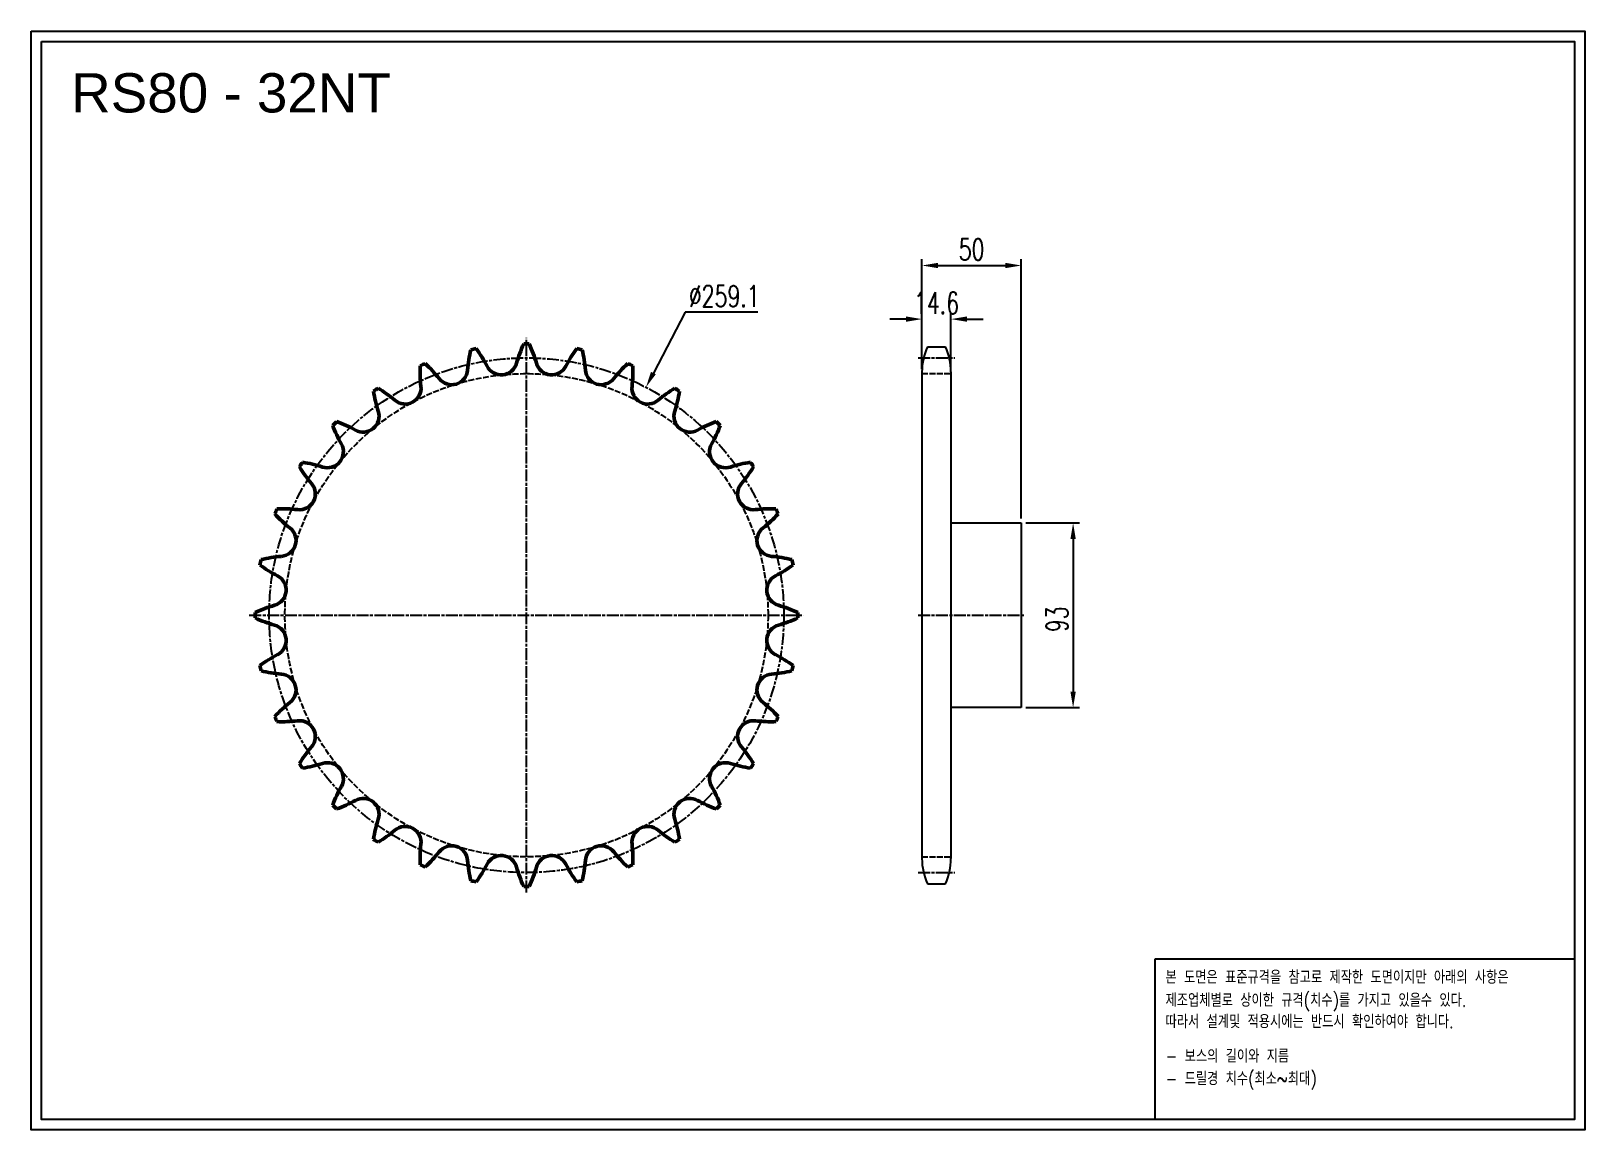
# Model space of a CAD drawing. Header units: millimetres. Extents: x -67129 to -66347, y 16933 to 17486.
import ezdxf

# ---------------------------------------------------------------- set-up
doc = ezdxf.new("R2010")
doc.units = ezdxf.units.MM
for name, pattern in [('AM_ISO02W050', [7.5, 6, -1.5]), ('AM_ISO02W050x2', [3.75, 3, -0.75]), ('AM_ISO08W050', [18, 12, -1.5, 3, -1.5]), ('AM_ISO08W050x2', [9, 6, -0.75, 1.5, -0.75])]:
    doc.linetypes.add(name, pattern=pattern)
for name, color, linetype, lineweight in [('AM_0N', 7, 'Continuous', 50), ('AM_3N', 6, 'AM_ISO02W050', 25), ('AM_7', 4, 'AM_ISO08W050', 25), ('AM_7N', 4, 'AM_ISO08W050', 25)]:
    doc.layers.add(name, color=color, linetype=linetype, lineweight=lineweight)
doc.layers.add('S-DIM', color=7, linetype='Continuous')
doc.styles.add('HAN', font='ROMANS.shx', dxfattribs={"width": 0.7, "bigfont": 'whgtxt.shx'})
doc.styles.add('HSG', font='SIMPLEX.shx', dxfattribs={"width": 0.7, "bigfont": 'HSG.shx'})
doc.styles.get("Standard").update_dxf_attribs({"font": 'arial.ttf'})
doc.dimstyles.new('APP23', dxfattribs={"dimscale": 4.5, "dimtxt": 2.4, "dimasz": 1.8, "dimexe": 0.7, "dimexo": 0.5, "dimgap": 0.6, "dimtad": 1, "dimtoh": 1, "dimdec": 1, "dimrnd": 0.01, "dimzin": 9, "dimdsep": 46, "dimtxsty": 'HSG', "dimcen": 0, "dimclrd": 1, "dimclre": 1, "dimclrt": 256, "dimazin": 2, "dimtp": 1, "dimtm": 1, "dimtfac": 0.5, "dimtdec": 1, "dimtix": 1, "dimtofl": 0, "dimtmove": 0, "dimatfit": 3, "dimfxl": 0, "dimtvp": 1, "dimtolj": 2, "dimlwd": -1, "dimlwe": -1, "dimarcsym": 0})

# ---------------------------------------------------------------- blocks, each defined once
blk = doc.blocks.new('*D1')
at = {"layer": 'Defpoints', "color": 0, "transparency": 16777216}
for p in [(-66630.37, 17238.53), (-66630.37, 17145.53), (-66604.27, 17145.53)]:
    blk.add_point(p, dxfattribs=at)
at = {"layer": 'S-DIM', "color": 1, "transparency": 16777216}
for p, q in [((-66628.12, 17238.53), (-66601.12, 17238.53)), ((-66604.27, 17230.43), (-66604.27, 17153.63)), ((-66628.12, 17145.53), (-66601.12, 17145.53))]:
    blk.add_line(p, q, dxfattribs=at)
for points in [[(-66605.62, 17230.43), (-66602.92, 17230.43), (-66604.27, 17238.53)], [(-66605.62, 17153.63), (-66602.92, 17153.63), (-66604.27, 17145.53)]]:
    blk.add_solid(points, dxfattribs=at)
at = {"layer": 'S-DIM', "transparency": 16777216, "insert": (-66612.37, 17189.99), "char_height": 10.8, "attachment_point": 5, "rotation": 90, "style": 'HSG'}
blk.add_mtext('\\A2;93', dxfattribs=at)
blk = doc.blocks.new('*D2')
at = {"layer": 'Defpoints', "color": 0, "transparency": 16777216}
for p in [(-66665.77, 17341.1), (-66680.37, 17313.66), (-66665.77, 17313.66)]:
    blk.add_point(p, dxfattribs=at)
at = {"layer": 'S-DIM', "color": 1, "transparency": 16777216}
for p, q in [((-66688.47, 17341.1), (-66696.57, 17341.1)), ((-66680.37, 17315.91), (-66680.37, 17344.25)), ((-66665.77, 17315.91), (-66665.77, 17344.25)), ((-66657.67, 17341.1), (-66649.57, 17341.1))]:
    blk.add_line(p, q, dxfattribs=at)
for points in [[(-66688.47, 17342.45), (-66688.47, 17339.75), (-66680.37, 17341.1)], [(-66657.67, 17342.45), (-66657.67, 17339.75), (-66665.77, 17341.1)]]:
    blk.add_solid(points, dxfattribs=at)
at = {"layer": 'S-DIM', "transparency": 16777216, "insert": (-66673.07, 17349.2), "char_height": 10.8, "attachment_point": 5, "style": 'HSG'}
blk.add_mtext('\\A2;14.6', dxfattribs=at)
blk = doc.blocks.new('*D3')
at = {"layer": 'Defpoints', "color": 0, "transparency": 16777216}
for p in [(-66630.37, 17368.1), (-66680.37, 17313.66), (-66630.37, 17238.53)]:
    blk.add_point(p, dxfattribs=at)
at = {"layer": 'S-DIM', "color": 1, "transparency": 16777216}
for p, q in [((-66680.37, 17315.91), (-66680.37, 17371.25)), ((-66630.37, 17240.78), (-66630.37, 17371.25)), ((-66672.27, 17368.1), (-66638.47, 17368.1))]:
    blk.add_line(p, q, dxfattribs=at)
for points in [[(-66672.27, 17369.45), (-66672.27, 17366.75), (-66680.37, 17368.1)], [(-66638.47, 17369.45), (-66638.47, 17366.75), (-66630.37, 17368.1)]]:
    blk.add_solid(points, dxfattribs=at)
at = {"layer": 'S-DIM', "transparency": 16777216, "insert": (-66655.37, 17376.2), "char_height": 10.8, "attachment_point": 5, "style": 'HSG'}
blk.add_mtext('\\A2;50', dxfattribs=at)
blk = doc.blocks.new('*D4')
at = {"layer": 'Defpoints', "color": 0, "transparency": 16777216}
for p in [(-66819.36, 17306.79), (-66939.65, 17077.27)]:
    blk.add_point(p, dxfattribs=at)
at = {"layer": 'S-DIM', "color": 1, "transparency": 16777216}
for p, q in [((-66799.56, 17344.57), (-66815.6, 17313.97)), ((-66763.02, 17344.57), (-66799.56, 17344.57))]:
    blk.add_line(p, q, dxfattribs=at)
blk.add_solid([(-66816.79, 17314.59), (-66814.4, 17313.34), (-66819.36, 17306.79)], dxfattribs=at)
at = {"layer": 'S-DIM', "transparency": 16777216, "insert": (-66779.94, 17352.67), "char_height": 10.8, "attachment_point": 5, "style": 'HSG'}
blk.add_mtext('\\A2;∅259.1', dxfattribs=at)
blk = doc.blocks.new('notice1')
at = {"color": 4}
blk.add_lwpolyline([(-22142.12, 1735.9), (-22053.8, 1735.9), (-22053.8, 1702.07), (-22142.12, 1702.07)], close=True, dxfattribs=at)
at = {"color": 4, "style": 'HAN', "width": 0.8}
for s, p in [('본 도면은 표준규격을 참고로 제작한 도면이지만 아래의 사항은', (-22139.9, 1730.62)), ('제조업체별로 상이한 규격(치수)를 가지고 있을수 있다.', (-22139.9, 1725.78)), ('따라서 설계및 적용시에는 반드시 확인하여야 합니다.', (-22139.9, 1721.28)), ('- 보스의 길이와 지름', (-22139.9, 1714.03)), ('- 드릴경 치수(최소~최대)', (-22139.9, 1709.27))]:
    blk.add_text(s, height=2.7949, dxfattribs=at).set_placement(p)

msp = doc.modelspace()

# ---------------------------------------------------------------- linework, layer by layer
for p, q in [((-66677.56, 17327.21), (-66668.57, 17327.21)), ((-66680.37, 17314.51), (-66680.37, 17069.55)), ((-66665.77, 17314.51), (-66665.77, 17069.55)), ((-66665.77, 17238.53), (-66630.37, 17238.53)), ((-66630.37, 17238.53), (-66630.37, 17145.53)), ((-66630.37, 17145.53), (-66665.77, 17145.53)), ((-66677.56, 17056.85), (-66668.57, 17056.85))]:
    msp.add_line(p, q)
for points in [[(-67128.94, 17486.11), (-66346.57, 17486.11), (-66346.57, 16932.92), (-67128.94, 16932.92)], [(-67123.67, 17480.84), (-66351.84, 17480.84), (-66351.84, 16938.19), (-67123.67, 16938.19)]]:
    msp.add_lwpolyline(points, close=True)
for centre, start, end in [((-66650.17, 17314.51), 155.13196, 180), ((-66695.97, 17314.51), 0, 24.86804), ((-66650.17, 17069.55), 180, 204.86804), ((-66695.97, 17069.55), 335.13196, 0)]:
    msp.add_arc(centre, 30.2, start, end)
at = {"layer": 'AM_0N'}
for centre, radius, start, end in [((-66844.56, 17310.34), 64.79, 166.29477, 175.46875), ((-66879.5, 17192.03), 136.57, 100.66941, 101.83059), ((-66957.07, 17287.96), 64.79, 27.03125, 36.20523), ((-66822.15, 17301.25), 64.79, 155.04477, 164.21875), ((-66879.5, 17192.03), 136.57, 89.41941, 90.58059), ((-66936.86, 17301.25), 64.79, 15.78125, 24.95523), ((-66801.94, 17287.96), 64.79, 143.79477, 152.96875), ((-66879.5, 17192.03), 136.57, 78.16941, 79.33059), ((-66914.45, 17310.34), 64.79, 4.53125, 13.70523), ((-66868.31, 17314.89), 64.79, 177.54477, 186.71875), ((-66879.5, 17192.03), 136.57, 111.91941, 113.08059), ((-66974.29, 17270.99), 64.79, 38.28125, 47.45523), ((-66917.14, 17316.1), 8.02, 218.28125, 355.46875), ((-66892.21, 17321.05), 8.02, 207.03125, 344.21875), ((-66866.8, 17321.05), 8.02, 195.78125, 332.96875), ((-66841.87, 17316.1), 8.02, 184.53125, 321.71875), ((-66784.72, 17270.99), 64.79, 132.54477, 141.71875), ((-66879.5, 17192.03), 136.57, 66.91941, 68.08059), ((-66890.7, 17314.89), 64.79, 353.28125, 2.45523), ((-66879.5, 17192.03), 136.57, 123.16941, 124.33059), ((-66987.88, 17250.98), 64.79, 49.53125, 58.70523), ((-66940.62, 17306.37), 8.02, 229.53125, 6.71875), ((-66818.39, 17306.37), 8.02, 173.28125, 310.46875), ((-66771.13, 17250.98), 64.79, 121.29477, 130.46875), ((-66879.5, 17192.03), 136.57, 55.66941, 56.83059), ((-66892.49, 17314.71), 64.79, 188.79477, 197.96875), ((-66866.52, 17314.71), 64.79, 342.03125, 351.20523), ((-66961.75, 17292.25), 8.02, 240.78125, 17.96875), ((-66797.26, 17292.25), 8.02, 162.03125, 299.21875), ((-66879.5, 17192.03), 136.57, 134.41941, 135.58059), ((-66916.18, 17309.82), 64.79, 200.04477, 209.21875), ((-66997.29, 17228.7), 64.79, 60.78125, 69.95523), ((-66761.71, 17228.7), 64.79, 110.04477, 119.21875), ((-66842.83, 17309.82), 64.79, 330.78125, 339.95523), ((-66879.5, 17192.03), 136.57, 44.41941, 45.58059), ((-66979.72, 17274.28), 8.02, 252.03125, 29.21875), ((-66779.29, 17274.28), 8.02, 150.78125, 287.96875), ((-66879.5, 17192.03), 136.57, 145.66941, 146.83059), ((-67002.19, 17205.02), 64.79, 72.03125, 81.20523), ((-66756.82, 17205.02), 64.79, 98.79477, 107.96875), ((-66879.5, 17192.03), 136.57, 33.16941, 34.33059), ((-66938.45, 17300.4), 64.79, 211.29477, 220.46875), ((-66820.56, 17300.4), 64.79, 319.53125, 328.70523), ((-66993.84, 17253.15), 8.02, 263.28125, 40.46875), ((-66765.17, 17253.15), 8.02, 139.53125, 276.71875), ((-66879.5, 17192.03), 136.57, 156.91941, 158.08059), ((-67002.36, 17180.84), 64.79, 83.28125, 92.45523), ((-66756.65, 17180.84), 64.79, 87.54477, 96.71875), ((-66879.5, 17192.03), 136.57, 21.91941, 23.08059), ((-66958.46, 17286.82), 64.79, 222.54477, 231.71875), ((-67003.57, 17229.67), 8.02, 274.53125, 51.71875), ((-66755.44, 17229.67), 8.02, 128.28125, 265.46875), ((-66800.55, 17286.82), 64.79, 308.28125, 317.45523), ((-66879.5, 17192.03), 136.57, 168.16941, 169.33059), ((-66997.82, 17157.08), 64.79, 94.53125, 103.70523), ((-66761.19, 17157.08), 64.79, 76.29477, 85.46875), ((-66879.5, 17192.03), 136.57, 10.66941, 11.83059), ((-66975.44, 17269.59), 64.79, 233.79477, 242.96875), ((-66783.57, 17269.59), 64.79, 297.03125, 306.20523), ((-67008.53, 17204.74), 8.02, 285.78125, 62.96875), ((-66750.48, 17204.74), 8.02, 117.03125, 254.21875), ((-66988.73, 17134.67), 64.79, 105.78125, 114.95523), ((-66770.28, 17134.67), 64.79, 65.04477, 74.21875), ((-66879.5, 17192.03), 136.57, 179.41941, 180.58059), ((-66988.73, 17249.39), 64.79, 245.04477, 254.21875), ((-66770.28, 17249.39), 64.79, 285.78125, 294.95523), ((-66879.5, 17192.03), 136.57, 359.41941, 0.58059), ((-67008.53, 17179.32), 8.02, 297.03125, 74.21875), ((-66750.48, 17179.32), 8.02, 105.78125, 242.96875), ((-66975.44, 17114.47), 64.79, 117.03125, 126.20523), ((-66879.5, 17192.03), 136.57, 190.66941, 191.83059), ((-66783.57, 17114.47), 64.79, 53.79477, 62.96875), ((-66879.5, 17192.03), 136.57, 348.16941, 349.33059), ((-66997.82, 17226.98), 64.79, 256.29477, 265.46875), ((-67003.57, 17154.4), 8.02, 308.28125, 85.46875), ((-66755.44, 17154.4), 8.02, 94.53125, 231.71875), ((-66761.19, 17226.98), 64.79, 274.53125, 283.70523), ((-66958.46, 17097.24), 64.79, 128.28125, 137.45523), ((-66800.55, 17097.24), 64.79, 42.54477, 51.71875), ((-66879.5, 17192.03), 136.57, 201.91941, 203.08059), ((-67002.36, 17203.22), 64.79, 267.54477, 276.71875), ((-66993.84, 17130.91), 8.02, 319.53125, 96.71875), ((-66765.17, 17130.91), 8.02, 83.28125, 220.46875), ((-66756.65, 17203.22), 64.79, 263.28125, 272.45523), ((-66879.5, 17192.03), 136.57, 336.91941, 338.08059), ((-66938.45, 17083.66), 64.79, 139.53125, 148.70523), ((-66820.56, 17083.66), 64.79, 31.29477, 40.46875), ((-66879.5, 17192.03), 136.57, 213.16941, 214.33059), ((-67002.19, 17179.04), 64.79, 278.79477, 287.96875), ((-66979.72, 17109.78), 8.02, 330.78125, 107.96875), ((-66779.29, 17109.78), 8.02, 72.03125, 209.21875), ((-66756.82, 17179.04), 64.79, 252.03125, 261.20523), ((-66879.5, 17192.03), 136.57, 325.66941, 326.83059), ((-66916.18, 17074.24), 64.79, 150.78125, 159.95523), ((-66842.83, 17074.24), 64.79, 20.04477, 29.21875), ((-66879.5, 17192.03), 136.57, 224.41941, 225.58059), ((-66997.29, 17155.36), 64.79, 290.04477, 299.21875), ((-66961.75, 17091.81), 8.02, 342.03125, 119.21875), ((-66797.26, 17091.81), 8.02, 60.78125, 197.96875), ((-66761.71, 17155.36), 64.79, 240.78125, 249.95523), ((-66879.5, 17192.03), 136.57, 314.41941, 315.58059), ((-66892.49, 17069.35), 64.79, 162.03125, 171.20523), ((-66866.52, 17069.35), 64.79, 8.79477, 17.96875), ((-66879.5, 17192.03), 136.57, 235.66941, 236.83059), ((-66987.88, 17133.08), 64.79, 301.29477, 310.46875), ((-66940.62, 17077.69), 8.02, 353.28125, 130.46875), ((-66818.39, 17077.69), 8.02, 49.53125, 186.71875), ((-66771.13, 17133.08), 64.79, 229.53125, 238.70523), ((-66879.5, 17192.03), 136.57, 303.16941, 304.33059), ((-66868.31, 17069.17), 64.79, 173.28125, 182.45523), ((-66974.29, 17113.07), 64.79, 312.54477, 321.71875), ((-66917.14, 17067.96), 8.02, 4.53125, 141.71875), ((-66841.87, 17067.96), 8.02, 38.28125, 175.46875), ((-66784.72, 17113.07), 64.79, 218.28125, 227.45523), ((-66890.7, 17069.17), 64.79, 357.54477, 6.71875), ((-66879.5, 17192.03), 136.57, 246.91941, 248.08059), ((-66844.56, 17073.72), 64.79, 184.53125, 193.70523), ((-66957.07, 17096.1), 64.79, 323.79477, 332.96875), ((-66892.21, 17063.01), 8.02, 15.78125, 152.96875), ((-66822.15, 17082.81), 64.79, 195.78125, 204.95523), ((-66936.86, 17082.81), 64.79, 335.04477, 344.21875), ((-66866.8, 17063.01), 8.02, 27.03125, 164.21875), ((-66801.94, 17096.1), 64.79, 207.03125, 216.20523), ((-66914.45, 17073.72), 64.79, 346.29477, 355.46875), ((-66879.5, 17192.03), 136.57, 291.91941, 293.08059), ((-66879.5, 17192.03), 136.57, 258.16941, 259.33059), ((-66879.5, 17192.03), 136.57, 280.66941, 281.83059), ((-66879.5, 17192.03), 136.57, 269.41941, 270.58059)]:
    msp.add_arc(centre, radius, start, end, dxfattribs=at)
at = {"layer": 'AM_3N', "linetype": 'AM_ISO02W050x2'}
for p, q in [((-66680.37, 17313.66), (-66665.77, 17313.66)), ((-66680.37, 17070.4), (-66665.77, 17070.4))]:
    msp.add_line(p, q, dxfattribs=at)
msp.add_circle((-66879.5, 17192.03), 121.63, dxfattribs=at)
at = {"layer": 'AM_7', "linetype": 'AM_ISO08W050x2'}
for p, q in [((-66682.31, 17321.6), (-66663.82, 17321.6)), ((-66682.31, 17192.03), (-66628.44, 17192.03)), ((-66682.31, 17062.46), (-66663.82, 17062.46))]:
    msp.add_line(p, q, dxfattribs=at)
msp.add_circle((-66879.5, 17192.03), 129.57, dxfattribs=at)
at = {"layer": 'AM_7N', "linetype": 'AM_ISO08W050x2'}
for p, q in [((-66879.5, 17052.46), (-66879.5, 17331.6)), ((-67019.07, 17192.03), (-66739.94, 17192.03))]:
    msp.add_line(p, q, dxfattribs=at)

# ---------------------------------------------------------------- block references
at = {"xscale": 2.3911759872, "yscale": 2.3911759872, "zscale": 2.3911759872}
msp.add_blockref('notice1', (-13617.33, 12868.25), dxfattribs=at)

# ---------------------------------------------------------------- texts
msp.add_text('RS80 - 32NT', height=19.7568).set_placement((-67108.79, 17445.15))

# ---------------------------------------------------------------- dimensions: what is measured, and where the dimension line sits
at = {"layer": 'S-DIM'}
dim = msp.add_linear_dim(base=(-66630.37, 17368.1), p1=(-66680.37, 17313.66), p2=(-66630.37, 17238.53), dimstyle='APP23', dxfattribs=at)
dim.commit()
dim.dimension.update_dxf_attribs({"geometry": '*D3', "text_midpoint": (-66655.37, 17376.2)})
dim = msp.add_diameter_dim_2p(p1=(-66939.65, 17077.27), p2=(-66819.36, 17306.79), dimstyle='APP23', dxfattribs=at)
dim.commit()
dim.dimension.update_dxf_attribs({"geometry": '*D4', "text_midpoint": (-66779.94, 17344.57), "dimtype": 131})
dim = msp.add_linear_dim(base=(-66665.77, 17341.1), p1=(-66680.37, 17313.66), p2=(-66665.77, 17313.66), dimstyle='APP23', dxfattribs=at)
dim.commit()
dim.dimension.update_dxf_attribs({"geometry": '*D2', "text_midpoint": (-66673.07, 17341.1), "dimtype": 128})
dim = msp.add_linear_dim(base=(-66604.27, 17145.53), p1=(-66630.37, 17238.53), p2=(-66630.37, 17145.53), angle=90, dimstyle='APP23', dxfattribs=at)
dim.commit()
dim.dimension.update_dxf_attribs({"geometry": '*D1', "text_midpoint": (-66604.27, 17189.99), "dimtype": 128})

doc.saveas('drawing.dxf')
